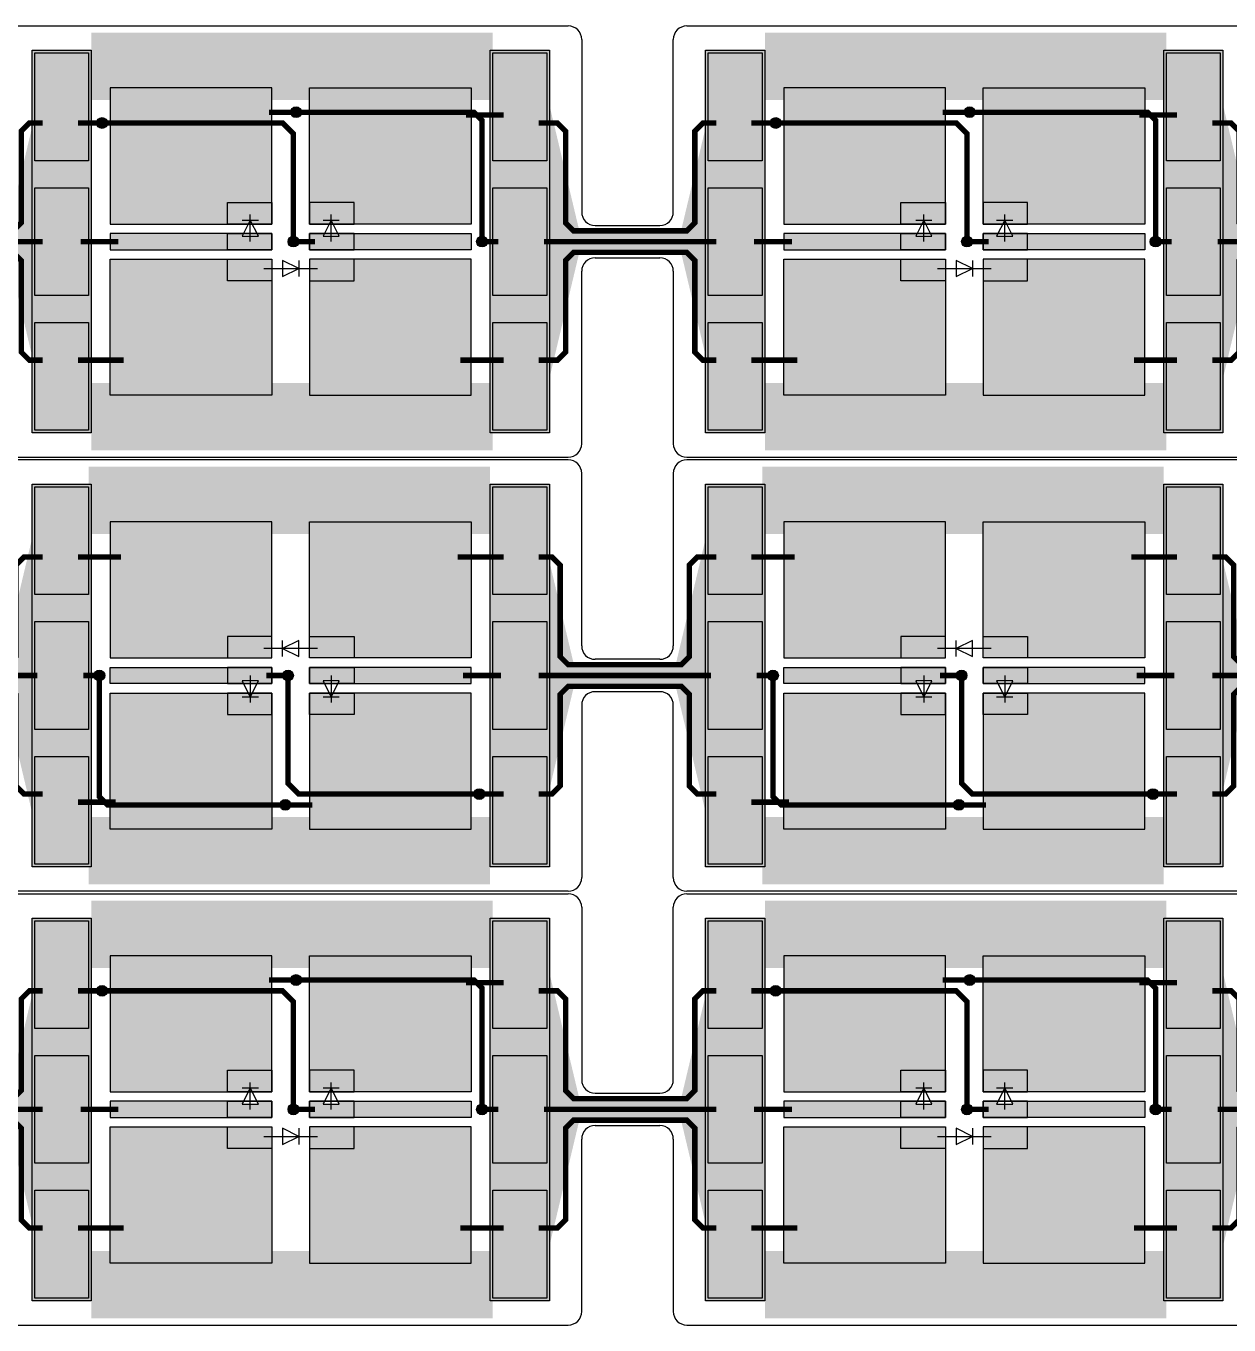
# Model space of a CAD drawing. Extents: x 1822 to 2392, y 725 to 1125.
# Drawn here: x 2167.87 to 2212.53, y 885.5 to 933.7 of the extents above; entities that cross this region are included whole.
import ezdxf

# ---------------------------------------------------------------- set-up
doc = ezdxf.new("R2010")
doc.units = 0
doc.header["$LTSCALE"] = 0.2
for name, color, linetype in [('BS', 1, 'CONTINUOUS'), ('Durchsteiger', 3, 'CONTINUOUS'), ('LED', 7, 'CONTINUOUS'), ('LS', 5, 'CONTINUOUS'), ('Rand', 6, 'CONTINUOUS')]:
    doc.layers.add(name, color=color, linetype=linetype)

msp = doc.modelspace()

# ---------------------------------------------------------------- hatches: boundary and pattern name
at = {"layer": 'BS'}
h = msp.add_hatch(color=256, dxfattribs=at)
h.paths.add_polyline_path([(2170.2, 932.7), (2168.2, 932.7), (2168.2, 928.7), (2170.2, 928.7)])
h.paths.add_polyline_path([(2170.2, 927.7), (2168.2, 927.7), (2168.2, 923.7), (2170.2, 923.7)])
h.paths.add_polyline_path([(2170.2, 922.7), (2168.2, 922.7), (2168.2, 918.7), (2170.2, 918.7)])
h = msp.add_hatch(color=256, dxfattribs=at)
h.paths.add_polyline_path([(2187.2, 932.7), (2185.2, 932.7), (2185.2, 928.7), (2187.2, 928.7)])
h.paths.add_polyline_path([(2187.2, 927.7), (2185.2, 927.7), (2185.2, 923.7), (2187.2, 923.7)])
h.paths.add_polyline_path([(2187.2, 922.7), (2185.2, 922.7), (2185.2, 918.7), (2187.2, 918.7)])
h = msp.add_hatch(color=256, dxfattribs=at)
h.paths.add_polyline_path([(2195.2, 932.7), (2193.2, 932.7), (2193.2, 928.7), (2195.2, 928.7)])
h.paths.add_polyline_path([(2195.2, 927.7), (2193.2, 927.7), (2193.2, 923.7), (2195.2, 923.7)])
h.paths.add_polyline_path([(2195.2, 922.7), (2193.2, 922.7), (2193.2, 918.7), (2195.2, 918.7)])
h = msp.add_hatch(color=256, dxfattribs=at)
h.paths.add_polyline_path([(2212.2, 932.7), (2210.2, 932.7), (2210.2, 928.7), (2212.2, 928.7)])
h.paths.add_polyline_path([(2212.2, 927.7), (2210.2, 927.7), (2210.2, 923.7), (2212.2, 923.7)])
h.paths.add_polyline_path([(2212.2, 922.7), (2210.2, 922.7), (2210.2, 918.7), (2212.2, 918.7)])
h = msp.add_hatch(color=256, dxfattribs=at)
h.paths.add_polyline_path([(2171, 931.4), (2171, 926.35), (2175.35, 926.35), (2175.35, 927.15), (2177, 927.15), (2177, 931.4)])
h.paths.add_polyline_path([(2171, 926), (2171, 925.4), (2175.35, 925.4), (2175.35, 926)])
h.paths.add_polyline_path([(2171, 925.05), (2171, 920), (2177, 920), (2177, 924.25), (2175.35, 924.25), (2175.35, 925.05)])
h.paths.add_polyline_path([(2180.05, 925.05), (2180.05, 924.25), (2178.4, 924.25), (2178.4, 920), (2184.4, 920), (2184.4, 925.05)])
h.paths.add_polyline_path([(2180.05, 926), (2180.05, 925.4), (2184.4, 925.4), (2184.4, 926)])
h.paths.add_polyline_path([(2178.4, 931.4), (2178.4, 927.15), (2180.05, 927.15), (2180.05, 926.35), (2184.4, 926.35), (2184.4, 931.4)])
h.paths.add_polyline_path([(2178.4, 927.15), (2178.4, 926.35), (2179.125, 926.35), (2179.2, 926.5), (2179.275, 926.35), (2180.05, 926.35), (2180.05, 927.15)], flags=17)
h.paths.add_polyline_path([(2178.4, 926), (2178.4, 925.4), (2180.05, 925.4), (2180.05, 926), (2179.45, 926), (2179.5, 925.9), (2178.9, 925.9), (2178.95, 926)])
h.paths.add_polyline_path([(2178.4, 925.05), (2178.4, 924.25), (2180.05, 924.25), (2180.05, 925.05)], flags=17)
h.paths.add_polyline_path([(2175.35, 925.05), (2175.35, 924.25), (2177, 924.25), (2177, 925.05)], flags=16)
h.paths.add_polyline_path([(2175.35, 926), (2175.35, 925.4), (2177, 925.4), (2177, 926), (2176.45, 926), (2176.5, 925.9), (2175.9, 925.9), (2175.95, 926)])
h.paths.add_polyline_path([(2175.35, 927.15), (2175.35, 926.35), (2176.125, 926.35), (2176.2, 926.5), (2176.275, 926.35), (2177, 926.35), (2177, 927.15)], flags=17)
h = msp.add_hatch(color=256, dxfattribs=at)
h.paths.add_polyline_path([(2196, 931.4), (2196, 926.35), (2200.35, 926.35), (2200.35, 927.15), (2202, 927.15), (2202, 931.4)])
h.paths.add_polyline_path([(2196, 926), (2196, 925.4), (2200.35, 925.4), (2200.35, 926)])
h.paths.add_polyline_path([(2196, 925.05), (2196, 920), (2202, 920), (2202, 924.25), (2200.35, 924.25), (2200.35, 925.05)])
h.paths.add_polyline_path([(2205.05, 925.05), (2205.05, 924.25), (2203.4, 924.25), (2203.4, 920), (2209.4, 920), (2209.4, 925.05)])
h.paths.add_polyline_path([(2205.05, 926), (2205.05, 925.4), (2209.4, 925.4), (2209.4, 926)])
h.paths.add_polyline_path([(2203.4, 931.4), (2203.4, 927.15), (2205.05, 927.15), (2205.05, 926.35), (2209.4, 926.35), (2209.4, 931.4)])
h.paths.add_polyline_path([(2203.4, 927.15), (2203.4, 926.35), (2204.125, 926.35), (2204.2, 926.5), (2204.275, 926.35), (2205.05, 926.35), (2205.05, 927.15)], flags=17)
h.paths.add_polyline_path([(2203.4, 926), (2203.4, 925.4), (2205.05, 925.4), (2205.05, 926), (2204.45, 926), (2204.5, 925.9), (2203.9, 925.9), (2203.95, 926)])
h.paths.add_polyline_path([(2203.4, 925.05), (2203.4, 924.25), (2205.05, 924.25), (2205.05, 925.05)], flags=17)
h.paths.add_polyline_path([(2200.35, 925.05), (2200.35, 924.25), (2202, 924.25), (2202, 925.05)], flags=16)
h.paths.add_polyline_path([(2200.35, 926), (2200.35, 925.4), (2202, 925.4), (2202, 926), (2201.45, 926), (2201.5, 925.9), (2200.9, 925.9), (2200.95, 926)])
h.paths.add_polyline_path([(2200.35, 927.15), (2200.35, 926.35), (2201.125, 926.35), (2201.2, 926.5), (2201.275, 926.35), (2202, 926.35), (2202, 927.15)], flags=17)
h = msp.add_hatch(color=256, dxfattribs=at)
h.paths.add_polyline_path([(2168.2, 902.6), (2170.2, 902.6), (2170.2, 906.6), (2168.2, 906.6)])
h.paths.add_polyline_path([(2168.2, 907.6), (2170.2, 907.6), (2170.2, 911.6), (2168.2, 911.6)])
h.paths.add_polyline_path([(2168.2, 912.6), (2170.2, 912.6), (2170.2, 916.6), (2168.2, 916.6)])
h = msp.add_hatch(color=256, dxfattribs=at)
h.paths.add_polyline_path([(2185.2, 902.6), (2187.2, 902.6), (2187.2, 906.6), (2185.2, 906.6)])
h.paths.add_polyline_path([(2185.2, 907.6), (2187.2, 907.6), (2187.2, 911.6), (2185.2, 911.6)])
h.paths.add_polyline_path([(2185.2, 912.6), (2187.2, 912.6), (2187.2, 916.6), (2185.2, 916.6)])
h = msp.add_hatch(color=256, dxfattribs=at)
h.paths.add_polyline_path([(2193.2, 902.6), (2195.2, 902.6), (2195.2, 906.6), (2193.2, 906.6)])
h.paths.add_polyline_path([(2193.2, 907.6), (2195.2, 907.6), (2195.2, 911.6), (2193.2, 911.6)])
h.paths.add_polyline_path([(2193.2, 912.6), (2195.2, 912.6), (2195.2, 916.6), (2193.2, 916.6)])
h = msp.add_hatch(color=256, dxfattribs=at)
h.paths.add_polyline_path([(2210.2, 902.6), (2212.2, 902.6), (2212.2, 906.6), (2210.2, 906.6)])
h.paths.add_polyline_path([(2210.2, 907.6), (2212.2, 907.6), (2212.2, 911.6), (2210.2, 911.6)])
h.paths.add_polyline_path([(2210.2, 912.6), (2212.2, 912.6), (2212.2, 916.6), (2210.2, 916.6)])
h = msp.add_hatch(color=256, dxfattribs=at)
h.paths.add_polyline_path([(2184.4, 903.9), (2184.4, 908.95), (2180.05, 908.95), (2180.05, 908.15), (2178.4, 908.15), (2178.4, 903.9)])
h.paths.add_polyline_path([(2184.4, 909.3), (2184.4, 909.9), (2180.05, 909.9), (2180.05, 909.3)])
h.paths.add_polyline_path([(2184.4, 910.25), (2184.4, 915.3), (2178.4, 915.3), (2178.4, 911.05), (2180.05, 911.05), (2180.05, 910.25)])
h.paths.add_polyline_path([(2175.35, 910.25), (2175.35, 911.05), (2177, 911.05), (2177, 915.3), (2171, 915.3), (2171, 910.25)])
h.paths.add_polyline_path([(2175.35, 909.3), (2175.35, 909.9), (2171, 909.9), (2171, 909.3)])
h.paths.add_polyline_path([(2177, 903.9), (2177, 908.15), (2175.35, 908.15), (2175.35, 908.95), (2171, 908.95), (2171, 903.9)])
h.paths.add_polyline_path([(2177, 908.15), (2177, 908.95), (2176.275, 908.95), (2176.2, 908.8), (2176.125, 908.95), (2175.35, 908.95), (2175.35, 908.15)], flags=17)
h.paths.add_polyline_path([(2177, 909.3), (2177, 909.9), (2175.35, 909.9), (2175.35, 909.3), (2175.95, 909.3), (2175.9, 909.4), (2176.5, 909.4), (2176.45, 909.3)])
h.paths.add_polyline_path([(2177, 910.25), (2177, 911.05), (2175.35, 911.05), (2175.35, 910.25)], flags=17)
h.paths.add_polyline_path([(2180.05, 910.25), (2180.05, 911.05), (2178.4, 911.05), (2178.4, 910.25)], flags=16)
h.paths.add_polyline_path([(2180.05, 909.3), (2180.05, 909.9), (2178.4, 909.9), (2178.4, 909.3), (2178.95, 909.3), (2178.9, 909.4), (2179.5, 909.4), (2179.45, 909.3)])
h.paths.add_polyline_path([(2180.05, 908.15), (2180.05, 908.95), (2179.275, 908.95), (2179.2, 908.8), (2179.125, 908.95), (2178.4, 908.95), (2178.4, 908.15)], flags=17)
h = msp.add_hatch(color=256, dxfattribs=at)
h.paths.add_polyline_path([(2209.4, 903.9), (2209.4, 908.95), (2205.05, 908.95), (2205.05, 908.15), (2203.4, 908.15), (2203.4, 903.9)])
h.paths.add_polyline_path([(2209.4, 909.3), (2209.4, 909.9), (2205.05, 909.9), (2205.05, 909.3)])
h.paths.add_polyline_path([(2209.4, 910.25), (2209.4, 915.3), (2203.4, 915.3), (2203.4, 911.05), (2205.05, 911.05), (2205.05, 910.25)])
h.paths.add_polyline_path([(2200.35, 910.25), (2200.35, 911.05), (2202, 911.05), (2202, 915.3), (2196, 915.3), (2196, 910.25)])
h.paths.add_polyline_path([(2200.35, 909.3), (2200.35, 909.9), (2196, 909.9), (2196, 909.3)])
h.paths.add_polyline_path([(2202, 903.9), (2202, 908.15), (2200.35, 908.15), (2200.35, 908.95), (2196, 908.95), (2196, 903.9)])
h.paths.add_polyline_path([(2202, 908.15), (2202, 908.95), (2201.275, 908.95), (2201.2, 908.8), (2201.125, 908.95), (2200.35, 908.95), (2200.35, 908.15)], flags=17)
h.paths.add_polyline_path([(2202, 909.3), (2202, 909.9), (2200.35, 909.9), (2200.35, 909.3), (2200.95, 909.3), (2200.9, 909.4), (2201.5, 909.4), (2201.45, 909.3)])
h.paths.add_polyline_path([(2202, 910.25), (2202, 911.05), (2200.35, 911.05), (2200.35, 910.25)], flags=17)
h.paths.add_polyline_path([(2205.05, 910.25), (2205.05, 911.05), (2203.4, 911.05), (2203.4, 910.25)], flags=16)
h.paths.add_polyline_path([(2205.05, 909.3), (2205.05, 909.9), (2203.4, 909.9), (2203.4, 909.3), (2203.95, 909.3), (2203.9, 909.4), (2204.5, 909.4), (2204.45, 909.3)])
h.paths.add_polyline_path([(2205.05, 908.15), (2205.05, 908.95), (2204.275, 908.95), (2204.2, 908.8), (2204.125, 908.95), (2203.4, 908.95), (2203.4, 908.15)], flags=17)
h = msp.add_hatch(color=256, dxfattribs=at)
h.paths.add_polyline_path([(2170.2, 900.5), (2168.2, 900.5), (2168.2, 896.5), (2170.2, 896.5)])
h.paths.add_polyline_path([(2170.2, 895.5), (2168.2, 895.5), (2168.2, 891.5), (2170.2, 891.5)])
h.paths.add_polyline_path([(2170.2, 890.5), (2168.2, 890.5), (2168.2, 886.5), (2170.2, 886.5)])
h = msp.add_hatch(color=256, dxfattribs=at)
h.paths.add_polyline_path([(2187.2, 900.5), (2185.2, 900.5), (2185.2, 896.5), (2187.2, 896.5)])
h.paths.add_polyline_path([(2187.2, 895.5), (2185.2, 895.5), (2185.2, 891.5), (2187.2, 891.5)])
h.paths.add_polyline_path([(2187.2, 890.5), (2185.2, 890.5), (2185.2, 886.5), (2187.2, 886.5)])
h = msp.add_hatch(color=256, dxfattribs=at)
h.paths.add_polyline_path([(2195.2, 900.5), (2193.2, 900.5), (2193.2, 896.5), (2195.2, 896.5)])
h.paths.add_polyline_path([(2195.2, 895.5), (2193.2, 895.5), (2193.2, 891.5), (2195.2, 891.5)])
h.paths.add_polyline_path([(2195.2, 890.5), (2193.2, 890.5), (2193.2, 886.5), (2195.2, 886.5)])
h = msp.add_hatch(color=256, dxfattribs=at)
h.paths.add_polyline_path([(2212.2, 900.5), (2210.2, 900.5), (2210.2, 896.5), (2212.2, 896.5)])
h.paths.add_polyline_path([(2212.2, 895.5), (2210.2, 895.5), (2210.2, 891.5), (2212.2, 891.5)])
h.paths.add_polyline_path([(2212.2, 890.5), (2210.2, 890.5), (2210.2, 886.5), (2212.2, 886.5)])
h = msp.add_hatch(color=256, dxfattribs=at)
h.paths.add_polyline_path([(2171, 899.2), (2171, 894.15), (2175.35, 894.15), (2175.35, 894.95), (2177, 894.95), (2177, 899.2)])
h.paths.add_polyline_path([(2171, 893.8), (2171, 893.2), (2175.35, 893.2), (2175.35, 893.8)])
h.paths.add_polyline_path([(2171, 892.85), (2171, 887.8), (2177, 887.8), (2177, 892.05), (2175.35, 892.05), (2175.35, 892.85)])
h.paths.add_polyline_path([(2180.05, 892.85), (2180.05, 892.05), (2178.4, 892.05), (2178.4, 887.8), (2184.4, 887.8), (2184.4, 892.85)])
h.paths.add_polyline_path([(2180.05, 893.8), (2180.05, 893.2), (2184.4, 893.2), (2184.4, 893.8)])
h.paths.add_polyline_path([(2178.4, 899.2), (2178.4, 894.95), (2180.05, 894.95), (2180.05, 894.15), (2184.4, 894.15), (2184.4, 899.2)])
h.paths.add_polyline_path([(2178.4, 894.95), (2178.4, 894.15), (2179.125, 894.15), (2179.2, 894.3), (2179.275, 894.15), (2180.05, 894.15), (2180.05, 894.95)], flags=17)
h.paths.add_polyline_path([(2178.4, 893.8), (2178.4, 893.2), (2180.05, 893.2), (2180.05, 893.8), (2179.45, 893.8), (2179.5, 893.7), (2178.9, 893.7), (2178.95, 893.8)])
h.paths.add_polyline_path([(2178.4, 892.85), (2178.4, 892.05), (2180.05, 892.05), (2180.05, 892.85)], flags=17)
h.paths.add_polyline_path([(2175.35, 892.85), (2175.35, 892.05), (2177, 892.05), (2177, 892.85)], flags=16)
h.paths.add_polyline_path([(2175.35, 893.8), (2175.35, 893.2), (2177, 893.2), (2177, 893.8), (2176.45, 893.8), (2176.5, 893.7), (2175.9, 893.7), (2175.95, 893.8)])
h.paths.add_polyline_path([(2175.35, 894.95), (2175.35, 894.15), (2176.125, 894.15), (2176.2, 894.3), (2176.275, 894.15), (2177, 894.15), (2177, 894.95)], flags=17)
h = msp.add_hatch(color=256, dxfattribs=at)
h.paths.add_polyline_path([(2196, 899.2), (2196, 894.15), (2200.35, 894.15), (2200.35, 894.95), (2202, 894.95), (2202, 899.2)])
h.paths.add_polyline_path([(2196, 893.8), (2196, 893.2), (2200.35, 893.2), (2200.35, 893.8)])
h.paths.add_polyline_path([(2196, 892.85), (2196, 887.8), (2202, 887.8), (2202, 892.05), (2200.35, 892.05), (2200.35, 892.85)])
h.paths.add_polyline_path([(2205.05, 892.85), (2205.05, 892.05), (2203.4, 892.05), (2203.4, 887.8), (2209.4, 887.8), (2209.4, 892.85)])
h.paths.add_polyline_path([(2205.05, 893.8), (2205.05, 893.2), (2209.4, 893.2), (2209.4, 893.8)])
h.paths.add_polyline_path([(2203.4, 899.2), (2203.4, 894.95), (2205.05, 894.95), (2205.05, 894.15), (2209.4, 894.15), (2209.4, 899.2)])
h.paths.add_polyline_path([(2203.4, 894.95), (2203.4, 894.15), (2204.125, 894.15), (2204.2, 894.3), (2204.275, 894.15), (2205.05, 894.15), (2205.05, 894.95)], flags=17)
h.paths.add_polyline_path([(2203.4, 893.8), (2203.4, 893.2), (2205.05, 893.2), (2205.05, 893.8), (2204.45, 893.8), (2204.5, 893.7), (2203.9, 893.7), (2203.95, 893.8)])
h.paths.add_polyline_path([(2203.4, 892.85), (2203.4, 892.05), (2205.05, 892.05), (2205.05, 892.85)], flags=17)
h.paths.add_polyline_path([(2200.35, 892.85), (2200.35, 892.05), (2202, 892.05), (2202, 892.85)], flags=16)
h.paths.add_polyline_path([(2200.35, 893.8), (2200.35, 893.2), (2202, 893.2), (2202, 893.8), (2201.45, 893.8), (2201.5, 893.7), (2200.9, 893.7), (2200.95, 893.8)])
h.paths.add_polyline_path([(2200.35, 894.95), (2200.35, 894.15), (2201.125, 894.15), (2201.2, 894.3), (2201.275, 894.15), (2202, 894.15), (2202, 894.95)], flags=17)
at = {"layer": 'Durchsteiger'}
for points in [[(2170.7, 930.3, 1), (2170.7, 929.9, 1)], [(2177.9, 930.7, 1), (2177.9, 930.3, 1)], [(2195.7, 930.3, 1), (2195.7, 929.9, 1)], [(2202.9, 930.7, 1), (2202.9, 930.3, 1)], [(2177.8, 925.9, 1), (2177.8, 925.5, 1)], [(2184.8, 925.9, 1), (2184.8, 925.5, 1)], [(2202.8, 925.9, 1), (2202.8, 925.5, 1)], [(2209.8, 925.9, 1), (2209.8, 925.5, 1)], [(2170.6, 909.4, 1), (2170.6, 909.8, 1)], [(2177.6, 909.4, 1), (2177.6, 909.8, 1)], [(2195.6, 909.4, 1), (2195.6, 909.8, 1)], [(2202.6, 909.4, 1), (2202.6, 909.8, 1)], [(2184.7, 905, 1), (2184.7, 905.4, 1)], [(2209.7, 905, 1), (2209.7, 905.4, 1)], [(2177.5, 904.6, 1), (2177.5, 905, 1)], [(2202.5, 904.6, 1), (2202.5, 905, 1)], [(2177.9, 898.5, 1), (2177.9, 898.1, 1)], [(2202.9, 898.5, 1), (2202.9, 898.1, 1)], [(2170.7, 898.1, 1), (2170.7, 897.7, 1)], [(2195.7, 898.1, 1), (2195.7, 897.7, 1)], [(2177.8, 893.7, 1), (2177.8, 893.3, 1)], [(2184.8, 893.7, 1), (2184.8, 893.3, 1)], [(2202.8, 893.7, 1), (2202.8, 893.3, 1)], [(2209.8, 893.7, 1), (2209.8, 893.3, 1)]]:
    msp.add_hatch(color=256, dxfattribs=at).paths.add_polyline_path(points)
at = {"layer": 'LS'}
for points in [[(2170.3, 932.8), (2168.1, 932.8), (2168.1, 918.6), (2170.3, 918.6)], [(2187.3, 932.8), (2185.1, 932.8), (2185.1, 918.6), (2187.3, 918.6)], [(2195.3, 932.8), (2193.1, 932.8), (2193.1, 918.6), (2195.3, 918.6)], [(2212.3, 932.8), (2210.1, 932.8), (2210.1, 918.6), (2212.3, 918.6)], [(2170.3, 916.7), (2168.1, 916.7), (2168.1, 902.5), (2170.3, 902.5)], [(2187.3, 916.7), (2185.1, 916.7), (2185.1, 902.5), (2187.3, 902.5)], [(2195.3, 916.7), (2193.1, 916.7), (2193.1, 902.5), (2195.3, 902.5)], [(2212.3, 916.7), (2210.1, 916.7), (2210.1, 902.5), (2212.3, 902.5)], [(2170.3, 900.6), (2168.1, 900.6), (2168.1, 886.4), (2170.3, 886.4)], [(2187.3, 900.6), (2185.1, 900.6), (2185.1, 886.4), (2187.3, 886.4)], [(2195.3, 900.6), (2193.1, 900.6), (2193.1, 886.4), (2195.3, 886.4)], [(2212.3, 900.6), (2210.1, 900.6), (2210.1, 886.4), (2212.3, 886.4)]]:
    msp.add_hatch(color=256, dxfattribs=at).paths.add_polyline_path(points)

# ---------------------------------------------------------------- linework, layer by layer
at = {"layer": 'BS'}
for p, q in [((2177.6, 925.7), (2177.8, 925.7)), ((2177.7, 925.6), (2177.7, 925.8)), ((2202.6, 925.7), (2202.8, 925.7)), ((2202.7, 925.6), (2202.7, 925.8)), ((2177.8, 909.6), (2177.6, 909.6)), ((2177.7, 909.7), (2177.7, 909.5)), ((2202.8, 909.6), (2202.6, 909.6)), ((2202.7, 909.7), (2202.7, 909.5)), ((2177.6, 893.5), (2177.8, 893.5)), ((2177.7, 893.4), (2177.7, 893.6)), ((2202.6, 893.5), (2202.8, 893.5)), ((2202.7, 893.4), (2202.7, 893.6))]:
    msp.add_line(p, q, dxfattribs=at)
for points in [[(2168.2, 928.7), (2168.2, 932.7), (2170.2, 932.7), (2170.2, 928.7)], [(2185.2, 928.7), (2185.2, 932.7), (2187.2, 932.7), (2187.2, 928.7)], [(2193.2, 928.7), (2193.2, 932.7), (2195.2, 932.7), (2195.2, 928.7)], [(2210.2, 928.7), (2210.2, 932.7), (2212.2, 932.7), (2212.2, 928.7)], [(2177, 926.35), (2177, 931.4), (2171, 931.4), (2171, 926.35)], [(2178.4, 926.35), (2178.4, 931.4), (2184.4, 931.4), (2184.4, 926.35)], [(2202, 926.35), (2202, 931.4), (2196, 931.4), (2196, 926.35)], [(2203.4, 926.35), (2203.4, 931.4), (2209.4, 931.4), (2209.4, 926.35)], [(2168.2, 923.7), (2168.2, 927.7), (2170.2, 927.7), (2170.2, 923.7)], [(2185.2, 923.7), (2185.2, 927.7), (2187.2, 927.7), (2187.2, 923.7)], [(2193.2, 923.7), (2193.2, 927.7), (2195.2, 927.7), (2195.2, 923.7)], [(2210.2, 923.7), (2210.2, 927.7), (2212.2, 927.7), (2212.2, 923.7)], [(2175.35, 926.35), (2175.35, 927.15), (2177, 927.15), (2177, 926.35)], [(2180.05, 926.35), (2180.05, 927.15), (2178.4, 927.15), (2178.4, 926.35)], [(2200.35, 926.35), (2200.35, 927.15), (2202, 927.15), (2202, 926.35)], [(2205.05, 926.35), (2205.05, 927.15), (2203.4, 927.15), (2203.4, 926.35)], [(2177, 925.4), (2177, 926), (2171, 926), (2171, 925.4)], [(2175.35, 925.4), (2175.35, 926), (2177, 926), (2177, 925.4)], [(2180.05, 925.4), (2180.05, 926), (2178.4, 926), (2178.4, 925.4)], [(2178.4, 925.4), (2178.4, 926), (2184.4, 926), (2184.4, 925.4)], [(2202, 925.4), (2202, 926), (2196, 926), (2196, 925.4)], [(2200.35, 925.4), (2200.35, 926), (2202, 926), (2202, 925.4)], [(2205.05, 925.4), (2205.05, 926), (2203.4, 926), (2203.4, 925.4)], [(2203.4, 925.4), (2203.4, 926), (2209.4, 926), (2209.4, 925.4)], [(2177, 925.05), (2177, 920), (2171, 920), (2171, 925.05)], [(2175.35, 924.25), (2175.35, 925.05), (2177, 925.05), (2177, 924.25)], [(2180.05, 924.25), (2180.05, 925.05), (2178.4, 925.05), (2178.4, 924.25)], [(2178.4, 925.05), (2178.4, 920), (2184.4, 920), (2184.4, 925.05)], [(2202, 925.05), (2202, 920), (2196, 920), (2196, 925.05)], [(2200.35, 924.25), (2200.35, 925.05), (2202, 925.05), (2202, 924.25)], [(2205.05, 924.25), (2205.05, 925.05), (2203.4, 925.05), (2203.4, 924.25)], [(2203.4, 925.05), (2203.4, 920), (2209.4, 920), (2209.4, 925.05)], [(2168.2, 918.7), (2168.2, 922.7), (2170.2, 922.7), (2170.2, 918.7)], [(2185.2, 918.7), (2185.2, 922.7), (2187.2, 922.7), (2187.2, 918.7)], [(2193.2, 918.7), (2193.2, 922.7), (2195.2, 922.7), (2195.2, 918.7)], [(2210.2, 918.7), (2210.2, 922.7), (2212.2, 922.7), (2212.2, 918.7)], [(2170.2, 916.6), (2170.2, 912.6), (2168.2, 912.6), (2168.2, 916.6)], [(2187.2, 916.6), (2187.2, 912.6), (2185.2, 912.6), (2185.2, 916.6)], [(2195.2, 916.6), (2195.2, 912.6), (2193.2, 912.6), (2193.2, 916.6)], [(2212.2, 916.6), (2212.2, 912.6), (2210.2, 912.6), (2210.2, 916.6)], [(2177, 910.25), (2177, 915.3), (2171, 915.3), (2171, 910.25)], [(2178.4, 910.25), (2178.4, 915.3), (2184.4, 915.3), (2184.4, 910.25)], [(2202, 910.25), (2202, 915.3), (2196, 915.3), (2196, 910.25)], [(2203.4, 910.25), (2203.4, 915.3), (2209.4, 915.3), (2209.4, 910.25)], [(2170.2, 911.6), (2170.2, 907.6), (2168.2, 907.6), (2168.2, 911.6)], [(2187.2, 911.6), (2187.2, 907.6), (2185.2, 907.6), (2185.2, 911.6)], [(2195.2, 911.6), (2195.2, 907.6), (2193.2, 907.6), (2193.2, 911.6)], [(2212.2, 911.6), (2212.2, 907.6), (2210.2, 907.6), (2210.2, 911.6)], [(2175.35, 911.05), (2175.35, 910.25), (2177, 910.25), (2177, 911.05)], [(2180.05, 911.05), (2180.05, 910.25), (2178.4, 910.25), (2178.4, 911.05)], [(2200.35, 911.05), (2200.35, 910.25), (2202, 910.25), (2202, 911.05)], [(2205.05, 911.05), (2205.05, 910.25), (2203.4, 910.25), (2203.4, 911.05)], [(2177, 909.9), (2177, 909.3), (2171, 909.3), (2171, 909.9)], [(2175.35, 909.9), (2175.35, 909.3), (2177, 909.3), (2177, 909.9)], [(2180.05, 909.9), (2180.05, 909.3), (2178.4, 909.3), (2178.4, 909.9)], [(2178.4, 909.9), (2178.4, 909.3), (2184.4, 909.3), (2184.4, 909.9)], [(2202, 909.9), (2202, 909.3), (2196, 909.3), (2196, 909.9)], [(2200.35, 909.9), (2200.35, 909.3), (2202, 909.3), (2202, 909.9)], [(2205.05, 909.9), (2205.05, 909.3), (2203.4, 909.3), (2203.4, 909.9)], [(2203.4, 909.9), (2203.4, 909.3), (2209.4, 909.3), (2209.4, 909.9)], [(2177, 908.95), (2177, 903.9), (2171, 903.9), (2171, 908.95)], [(2175.35, 908.95), (2175.35, 908.15), (2177, 908.15), (2177, 908.95)], [(2180.05, 908.95), (2180.05, 908.15), (2178.4, 908.15), (2178.4, 908.95)], [(2178.4, 908.95), (2178.4, 903.9), (2184.4, 903.9), (2184.4, 908.95)], [(2202, 908.95), (2202, 903.9), (2196, 903.9), (2196, 908.95)], [(2200.35, 908.95), (2200.35, 908.15), (2202, 908.15), (2202, 908.95)], [(2205.05, 908.95), (2205.05, 908.15), (2203.4, 908.15), (2203.4, 908.95)], [(2203.4, 908.95), (2203.4, 903.9), (2209.4, 903.9), (2209.4, 908.95)], [(2170.2, 906.6), (2170.2, 902.6), (2168.2, 902.6), (2168.2, 906.6)], [(2187.2, 906.6), (2187.2, 902.6), (2185.2, 902.6), (2185.2, 906.6)], [(2195.2, 906.6), (2195.2, 902.6), (2193.2, 902.6), (2193.2, 906.6)], [(2212.2, 906.6), (2212.2, 902.6), (2210.2, 902.6), (2210.2, 906.6)], [(2168.2, 896.5), (2168.2, 900.5), (2170.2, 900.5), (2170.2, 896.5)], [(2185.2, 896.5), (2185.2, 900.5), (2187.2, 900.5), (2187.2, 896.5)], [(2193.2, 896.5), (2193.2, 900.5), (2195.2, 900.5), (2195.2, 896.5)], [(2210.2, 896.5), (2210.2, 900.5), (2212.2, 900.5), (2212.2, 896.5)], [(2177, 894.15), (2177, 899.2), (2171, 899.2), (2171, 894.15)], [(2178.4, 894.15), (2178.4, 899.2), (2184.4, 899.2), (2184.4, 894.15)], [(2202, 894.15), (2202, 899.2), (2196, 899.2), (2196, 894.15)], [(2203.4, 894.15), (2203.4, 899.2), (2209.4, 899.2), (2209.4, 894.15)], [(2168.2, 891.5), (2168.2, 895.5), (2170.2, 895.5), (2170.2, 891.5)], [(2185.2, 891.5), (2185.2, 895.5), (2187.2, 895.5), (2187.2, 891.5)], [(2193.2, 891.5), (2193.2, 895.5), (2195.2, 895.5), (2195.2, 891.5)], [(2210.2, 891.5), (2210.2, 895.5), (2212.2, 895.5), (2212.2, 891.5)], [(2175.35, 894.15), (2175.35, 894.95), (2177, 894.95), (2177, 894.15)], [(2180.05, 894.15), (2180.05, 894.95), (2178.4, 894.95), (2178.4, 894.15)], [(2200.35, 894.15), (2200.35, 894.95), (2202, 894.95), (2202, 894.15)], [(2205.05, 894.15), (2205.05, 894.95), (2203.4, 894.95), (2203.4, 894.15)], [(2177, 893.2), (2177, 893.8), (2171, 893.8), (2171, 893.2)], [(2175.35, 893.2), (2175.35, 893.8), (2177, 893.8), (2177, 893.2)], [(2180.05, 893.2), (2180.05, 893.8), (2178.4, 893.8), (2178.4, 893.2)], [(2178.4, 893.2), (2178.4, 893.8), (2184.4, 893.8), (2184.4, 893.2)], [(2202, 893.2), (2202, 893.8), (2196, 893.8), (2196, 893.2)], [(2200.35, 893.2), (2200.35, 893.8), (2202, 893.8), (2202, 893.2)], [(2205.05, 893.2), (2205.05, 893.8), (2203.4, 893.8), (2203.4, 893.2)], [(2203.4, 893.2), (2203.4, 893.8), (2209.4, 893.8), (2209.4, 893.2)], [(2177, 892.85), (2177, 887.8), (2171, 887.8), (2171, 892.85)], [(2175.35, 892.05), (2175.35, 892.85), (2177, 892.85), (2177, 892.05)], [(2180.05, 892.05), (2180.05, 892.85), (2178.4, 892.85), (2178.4, 892.05)], [(2178.4, 892.85), (2178.4, 887.8), (2184.4, 887.8), (2184.4, 892.85)], [(2202, 892.85), (2202, 887.8), (2196, 887.8), (2196, 892.85)], [(2200.35, 892.05), (2200.35, 892.85), (2202, 892.85), (2202, 892.05)], [(2205.05, 892.05), (2205.05, 892.85), (2203.4, 892.85), (2203.4, 892.05)], [(2203.4, 892.85), (2203.4, 887.8), (2209.4, 887.8), (2209.4, 892.85)], [(2168.2, 886.5), (2168.2, 890.5), (2170.2, 890.5), (2170.2, 886.5)], [(2185.2, 886.5), (2185.2, 890.5), (2187.2, 890.5), (2187.2, 886.5)], [(2193.2, 886.5), (2193.2, 890.5), (2195.2, 890.5), (2195.2, 886.5)], [(2210.2, 886.5), (2210.2, 890.5), (2212.2, 890.5), (2212.2, 886.5)]]:
    msp.add_lwpolyline(points, close=True, dxfattribs=at)
at = {"layer": 'BS', "const_width": 0.2}
for points in [[(2176.9, 930.5), (2177.8, 930.5)], [(2184.2, 930.4), (2185.6, 930.4)], [(2201.9, 930.5), (2202.8, 930.5)], [(2209.2, 930.4), (2210.6, 930.4)], [(2165.1, 926.1), (2167.4, 926.1), (2167.7, 926.4), (2167.7, 929.8), (2168, 930.1), (2168.5, 930.1)], [(2170.6, 930.1), (2169.8, 930.1)], [(2186.9, 930.1), (2187.6, 930.1), (2187.9, 929.8), (2187.9, 926.4), (2188.2, 926.1), (2190.1, 926.1)], [(2190.1, 926.1), (2192.4, 926.1), (2192.7, 926.4), (2192.7, 929.8), (2193, 930.1), (2193.5, 930.1)], [(2195.6, 930.1), (2194.8, 930.1)], [(2211.9, 930.1), (2212.6, 930.1), (2212.9, 929.8), (2212.9, 926.4), (2213.2, 926.1), (2215.1, 926.1)], [(2165.1, 925.7), (2168.5, 925.7)], [(2169.9, 925.7), (2171.3, 925.7)], [(2177.9, 925.7), (2178.6, 925.7)], [(2184.9, 925.7), (2185.4, 925.7)], [(2187.1, 925.7), (2190.1, 925.7)], [(2190.1, 925.7), (2193.5, 925.7)], [(2194.9, 925.7), (2196.3, 925.7)], [(2202.9, 925.7), (2203.6, 925.7)], [(2209.9, 925.7), (2210.4, 925.7)], [(2212.1, 925.7), (2215.1, 925.7)], [(2165.1, 925.3), (2167.4, 925.3), (2167.7, 925), (2167.7, 921.6), (2168, 921.3), (2168.5, 921.3)], [(2186.9, 921.3), (2187.6, 921.3), (2187.9, 921.6), (2187.9, 925), (2188.2, 925.3), (2190.1, 925.3)], [(2190.1, 925.3), (2192.4, 925.3), (2192.7, 925), (2192.7, 921.6), (2193, 921.3), (2193.5, 921.3)], [(2211.9, 921.3), (2212.6, 921.3), (2212.9, 921.6), (2212.9, 925), (2213.2, 925.3), (2215.1, 925.3)], [(2169.8, 921.3), (2171.5, 921.3)], [(2184, 921.3), (2185.6, 921.3)], [(2194.8, 921.3), (2196.5, 921.3)], [(2209, 921.3), (2210.6, 921.3)], [(2168.5, 914), (2167.8, 914), (2167.5, 913.7), (2167.5, 910.3), (2167.2, 910), (2165.3, 910)], [(2171.4, 914), (2169.8, 914)], [(2185.6, 914), (2183.9, 914)], [(2190.3, 910), (2188, 910), (2187.7, 910.3), (2187.7, 913.7), (2187.4, 914), (2186.9, 914)], [(2193.5, 914), (2192.8, 914), (2192.5, 913.7), (2192.5, 910.3), (2192.2, 910), (2190.3, 910)], [(2196.4, 914), (2194.8, 914)], [(2210.6, 914), (2208.9, 914)], [(2215.3, 910), (2213, 910), (2212.7, 910.3), (2212.7, 913.7), (2212.4, 914), (2211.9, 914)], [(2168.3, 909.6), (2165.3, 909.6)], [(2170.5, 909.6), (2170, 909.6)], [(2177.5, 909.6), (2176.8, 909.6)], [(2185.5, 909.6), (2184.1, 909.6)], [(2190.3, 909.6), (2186.9, 909.6)], [(2193.3, 909.6), (2190.3, 909.6)], [(2195.5, 909.6), (2195, 909.6)], [(2202.5, 909.6), (2201.8, 909.6)], [(2210.5, 909.6), (2209.1, 909.6)], [(2215.3, 909.6), (2211.9, 909.6)], [(2168.5, 905.2), (2167.8, 905.2), (2167.5, 905.5), (2167.5, 908.9), (2167.2, 909.2), (2165.3, 909.2)], [(2190.3, 909.2), (2188, 909.2), (2187.7, 908.9), (2187.7, 905.5), (2187.4, 905.2), (2186.9, 905.2)], [(2193.5, 905.2), (2192.8, 905.2), (2192.5, 905.5), (2192.5, 908.9), (2192.2, 909.2), (2190.3, 909.2)], [(2215.3, 909.2), (2213, 909.2), (2212.7, 908.9), (2212.7, 905.5), (2212.4, 905.2), (2211.9, 905.2)], [(2184.8, 905.2), (2185.6, 905.2)], [(2209.8, 905.2), (2210.6, 905.2)], [(2171.2, 904.9), (2169.8, 904.9)], [(2178.5, 904.8), (2177.6, 904.8)], [(2196.2, 904.9), (2194.8, 904.9)], [(2203.5, 904.8), (2202.6, 904.8)], [(2165.1, 893.9), (2167.4, 893.9), (2167.7, 894.2), (2167.7, 897.6), (2168, 897.9), (2168.5, 897.9)], [(2170.6, 897.9), (2169.8, 897.9)], [(2176.9, 898.3), (2177.8, 898.3)], [(2184.2, 898.2), (2185.6, 898.2)], [(2186.9, 897.9), (2187.6, 897.9), (2187.9, 897.6), (2187.9, 894.2), (2188.2, 893.9), (2190.1, 893.9)], [(2190.1, 893.9), (2192.4, 893.9), (2192.7, 894.2), (2192.7, 897.6), (2193, 897.9), (2193.5, 897.9)], [(2195.6, 897.9), (2194.8, 897.9)], [(2201.9, 898.3), (2202.8, 898.3)], [(2209.2, 898.2), (2210.6, 898.2)], [(2211.9, 897.9), (2212.6, 897.9), (2212.9, 897.6), (2212.9, 894.2), (2213.2, 893.9), (2215.1, 893.9)], [(2165.1, 893.5), (2168.5, 893.5)], [(2165.1, 893.1), (2167.4, 893.1), (2167.7, 892.8), (2167.7, 889.4), (2168, 889.1), (2168.5, 889.1)], [(2169.9, 893.5), (2171.3, 893.5)], [(2177.9, 893.5), (2178.6, 893.5)], [(2184.9, 893.5), (2185.4, 893.5)], [(2186.9, 889.1), (2187.6, 889.1), (2187.9, 889.4), (2187.9, 892.8), (2188.2, 893.1), (2190.1, 893.1)], [(2187.1, 893.5), (2190.1, 893.5)], [(2190.1, 893.5), (2193.5, 893.5)], [(2190.1, 893.1), (2192.4, 893.1), (2192.7, 892.8), (2192.7, 889.4), (2193, 889.1), (2193.5, 889.1)], [(2194.9, 893.5), (2196.3, 893.5)], [(2202.9, 893.5), (2203.6, 893.5)], [(2209.9, 893.5), (2210.4, 893.5)], [(2211.9, 889.1), (2212.6, 889.1), (2212.9, 889.4), (2212.9, 892.8), (2213.2, 893.1), (2215.1, 893.1)], [(2212.1, 893.5), (2215.1, 893.5)], [(2169.8, 889.1), (2171.5, 889.1)], [(2184, 889.1), (2185.6, 889.1)], [(2194.8, 889.1), (2196.5, 889.1)], [(2209, 889.1), (2210.6, 889.1)]]:
    msp.add_lwpolyline(points, dxfattribs=at)
at = {"layer": 'Durchsteiger'}
for centre in [(2170.7, 930.1), (2177.9, 930.5), (2195.7, 930.1), (2202.9, 930.5), (2177.8, 925.7), (2184.8, 925.7), (2202.8, 925.7), (2209.8, 925.7), (2170.6, 909.6), (2177.6, 909.6), (2195.6, 909.6), (2202.6, 909.6), (2184.7, 905.2), (2209.7, 905.2), (2177.5, 904.8), (2202.5, 904.8), (2177.9, 898.3), (2202.9, 898.3), (2170.7, 897.9), (2195.7, 897.9), (2177.8, 893.5), (2184.8, 893.5), (2202.8, 893.5), (2209.8, 893.5)]:
    msp.add_circle(centre, 0.2, dxfattribs=at)
at = {"layer": 'LED'}
for p, q in [((2176.2, 926.5), (2175.9, 925.9)), ((2175.9, 926.5), (2176.5, 926.5)), ((2176.2, 925.7), (2176.2, 926.7)), ((2176.5, 925.9), (2176.2, 926.5)), ((2179.2, 926.5), (2178.9, 925.9)), ((2178.9, 926.5), (2179.5, 926.5)), ((2179.2, 925.7), (2179.2, 926.7)), ((2179.5, 925.9), (2179.2, 926.5)), ((2201.2, 926.5), (2200.9, 925.9)), ((2200.9, 926.5), (2201.5, 926.5)), ((2201.2, 925.7), (2201.2, 926.7)), ((2201.5, 925.9), (2201.2, 926.5)), ((2204.2, 926.5), (2203.9, 925.9)), ((2203.9, 926.5), (2204.5, 926.5)), ((2204.2, 925.7), (2204.2, 926.7)), ((2204.5, 925.9), (2204.2, 926.5)), ((2175.9, 925.9), (2176.5, 925.9)), ((2178.9, 925.9), (2179.5, 925.9)), ((2200.9, 925.9), (2201.5, 925.9)), ((2203.9, 925.9), (2204.5, 925.9)), ((2177.4, 925), (2177.4, 924.4)), ((2178, 924.7), (2177.4, 925)), ((2178, 925), (2178, 924.4)), ((2202.4, 925), (2202.4, 924.4)), ((2203, 924.7), (2202.4, 925)), ((2203, 925), (2203, 924.4)), ((2176.7, 924.7), (2178.7, 924.7)), ((2177.4, 924.4), (2178, 924.7)), ((2201.7, 924.7), (2203.7, 924.7)), ((2202.4, 924.4), (2203, 924.7)), ((2178.7, 910.6), (2176.7, 910.6)), ((2178, 910.9), (2177.4, 910.6)), ((2177.4, 910.3), (2177.4, 910.9)), ((2177.4, 910.6), (2178, 910.3)), ((2178, 910.3), (2178, 910.9)), ((2203.7, 910.6), (2201.7, 910.6)), ((2203, 910.9), (2202.4, 910.6)), ((2202.4, 910.3), (2202.4, 910.9)), ((2202.4, 910.6), (2203, 910.3)), ((2203, 910.3), (2203, 910.9)), ((2176.2, 909.6), (2176.2, 908.6)), ((2179.2, 909.6), (2179.2, 908.6)), ((2201.2, 909.6), (2201.2, 908.6)), ((2204.2, 909.6), (2204.2, 908.6)), ((2176.5, 909.4), (2175.9, 909.4)), ((2175.9, 909.4), (2176.2, 908.8)), ((2176.2, 908.8), (2176.5, 909.4)), ((2179.5, 909.4), (2178.9, 909.4)), ((2178.9, 909.4), (2179.2, 908.8)), ((2179.2, 908.8), (2179.5, 909.4)), ((2201.5, 909.4), (2200.9, 909.4)), ((2200.9, 909.4), (2201.2, 908.8)), ((2201.2, 908.8), (2201.5, 909.4)), ((2204.5, 909.4), (2203.9, 909.4)), ((2203.9, 909.4), (2204.2, 908.8)), ((2204.2, 908.8), (2204.5, 909.4)), ((2176.5, 908.8), (2175.9, 908.8)), ((2179.5, 908.8), (2178.9, 908.8)), ((2201.5, 908.8), (2200.9, 908.8)), ((2204.5, 908.8), (2203.9, 908.8)), ((2176.2, 894.3), (2175.9, 893.7)), ((2175.9, 894.3), (2176.5, 894.3)), ((2176.2, 893.5), (2176.2, 894.5)), ((2176.5, 893.7), (2176.2, 894.3)), ((2179.2, 894.3), (2178.9, 893.7)), ((2178.9, 894.3), (2179.5, 894.3)), ((2179.2, 893.5), (2179.2, 894.5)), ((2179.5, 893.7), (2179.2, 894.3)), ((2201.2, 894.3), (2200.9, 893.7)), ((2200.9, 894.3), (2201.5, 894.3)), ((2201.2, 893.5), (2201.2, 894.5)), ((2201.5, 893.7), (2201.2, 894.3)), ((2204.2, 894.3), (2203.9, 893.7)), ((2203.9, 894.3), (2204.5, 894.3)), ((2204.2, 893.5), (2204.2, 894.5)), ((2204.5, 893.7), (2204.2, 894.3)), ((2175.9, 893.7), (2176.5, 893.7)), ((2178.9, 893.7), (2179.5, 893.7)), ((2200.9, 893.7), (2201.5, 893.7)), ((2203.9, 893.7), (2204.5, 893.7)), ((2177.4, 892.8), (2177.4, 892.2)), ((2178, 892.5), (2177.4, 892.8)), ((2178, 892.8), (2178, 892.2)), ((2202.4, 892.8), (2202.4, 892.2)), ((2203, 892.5), (2202.4, 892.8)), ((2203, 892.8), (2203, 892.2)), ((2176.7, 892.5), (2178.7, 892.5)), ((2177.4, 892.2), (2178, 892.5)), ((2201.7, 892.5), (2203.7, 892.5)), ((2202.4, 892.2), (2203, 892.5))]:
    msp.add_line(p, q, dxfattribs=at)
at = {"layer": 'LS'}
for points in [[(2163.4, 925.7, 0.9, 11, 0), (2162.2, 925.7, 15, 15, 0)], [(2167.2, 925.7, 0.9, 11, 0), (2168.4, 925.7, 15, 15, 0)], [(2188.4, 925.7, 0.9, 11, 0), (2187.2, 925.7, 15, 15, 0)], [(2192.2, 925.7, 0.9, 11, 0), (2193.4, 925.7, 15, 15, 0)], [(2213.4, 925.7, 0.9, 11, 0), (2212.2, 925.7, 15, 15, 0)], [(2217.2, 925.7, 0.9, 11, 0), (2218.4, 925.7, 15, 15, 0)], [(2163.2, 909.6, 0.9, 11, 0), (2162, 909.6, 15, 15, 0)], [(2167, 909.6, 0.9, 11, 0), (2168.2, 909.6, 15, 15, 0)], [(2188.2, 909.6, 0.9, 11, 0), (2187, 909.6, 15, 15, 0)], [(2192, 909.6, 0.9, 11, 0), (2193.2, 909.6, 15, 15, 0)], [(2213.2, 909.6, 0.9, 11, 0), (2212, 909.6, 15, 15, 0)], [(2217, 909.6, 0.9, 11, 0), (2218.2, 909.6, 15, 15, 0)], [(2163.4, 893.5, 0.9, 11, 0), (2162.2, 893.5, 15, 15, 0)], [(2167.2, 893.5, 0.9, 11, 0), (2168.4, 893.5, 15, 15, 0)], [(2188.4, 893.5, 0.9, 11, 0), (2187.2, 893.5, 15, 15, 0)], [(2192.2, 893.5, 0.9, 11, 0), (2193.4, 893.5, 15, 15, 0)], [(2213.4, 893.5, 0.9, 11, 0), (2212.2, 893.5, 15, 15, 0)], [(2217.2, 893.5, 0.9, 11, 0), (2218.4, 893.5, 15, 15, 0)]]:
    msp.add_lwpolyline(points, format="xyseb", dxfattribs=at)
for points, const_width in [([(2170.3, 932.2), (2185.2, 932.2)], 2.5), ([(2195.3, 932.2), (2210.2, 932.2)], 2.5), ([(2178, 930.5), (2184.5, 930.5), (2184.8, 930.2), (2184.8, 926), (2184.8, 925.8)], 0.2), ([(2203, 930.5), (2209.5, 930.5), (2209.8, 930.2), (2209.8, 926), (2209.8, 925.8)], 0.2), ([(2170.8, 930.1), (2172.9, 930.1), (2177.4, 930.1), (2177.8, 929.7), (2177.8, 925.8)], 0.2), ([(2195.8, 930.1), (2197.9, 930.1), (2202.4, 930.1), (2202.8, 929.7), (2202.8, 925.8)], 0.2), ([(2188.4, 925.7), (2190.1, 925.7)], 0.9), ([(2190.1, 925.7), (2192.2, 925.7)], 0.9), ([(2170.3, 919.2), (2185.2, 919.2)], 2.5), ([(2195.3, 919.2), (2210.2, 919.2)], 2.5), ([(2185.1, 916.1), (2170.2, 916.1)], 2.5), ([(2210.1, 916.1), (2195.2, 916.1)], 2.5), ([(2190.3, 909.6), (2188.2, 909.6)], 0.9), ([(2192, 909.6), (2190.3, 909.6)], 0.9), ([(2177.4, 904.8), (2170.9, 904.8), (2170.6, 905.1), (2170.6, 909.3), (2170.6, 909.5)], 0.2), ([(2184.6, 905.2), (2182.5, 905.2), (2178, 905.2), (2177.6, 905.6), (2177.6, 909.5)], 0.2), ([(2202.4, 904.8), (2195.9, 904.8), (2195.6, 905.1), (2195.6, 909.3), (2195.6, 909.5)], 0.2), ([(2209.6, 905.2), (2207.5, 905.2), (2203, 905.2), (2202.6, 905.6), (2202.6, 909.5)], 0.2), ([(2185.1, 903.1), (2170.2, 903.1)], 2.5), ([(2210.1, 903.1), (2195.2, 903.1)], 2.5), ([(2170.3, 900), (2185.2, 900)], 2.5), ([(2195.3, 900), (2210.2, 900)], 2.5), ([(2170.8, 897.9), (2172.9, 897.9), (2177.4, 897.9), (2177.8, 897.5), (2177.8, 893.6)], 0.2), ([(2178, 898.3), (2184.5, 898.3), (2184.8, 898), (2184.8, 893.8), (2184.8, 893.6)], 0.2), ([(2195.8, 897.9), (2197.9, 897.9), (2202.4, 897.9), (2202.8, 897.5), (2202.8, 893.6)], 0.2), ([(2203, 898.3), (2209.5, 898.3), (2209.8, 898), (2209.8, 893.8), (2209.8, 893.6)], 0.2), ([(2188.4, 893.5), (2190.1, 893.5)], 0.9), ([(2190.1, 893.5), (2192.2, 893.5)], 0.9), ([(2170.3, 887), (2185.2, 887)], 2.5), ([(2195.3, 887), (2210.2, 887)], 2.5)]:
    msp.add_lwpolyline(points, dxfattribs=dict(at, const_width=const_width))
for points in [[(2168.1, 918.6), (2168.1, 932.8), (2170.3, 932.8), (2170.3, 918.6)], [(2185.1, 918.6), (2185.1, 932.8), (2187.3, 932.8), (2187.3, 918.6)], [(2193.1, 918.6), (2193.1, 932.8), (2195.3, 932.8), (2195.3, 918.6)], [(2210.1, 918.6), (2210.1, 932.8), (2212.3, 932.8), (2212.3, 918.6)], [(2170.3, 916.7), (2170.3, 902.5), (2168.1, 902.5), (2168.1, 916.7)], [(2187.3, 916.7), (2187.3, 902.5), (2185.1, 902.5), (2185.1, 916.7)], [(2195.3, 916.7), (2195.3, 902.5), (2193.1, 902.5), (2193.1, 916.7)], [(2212.3, 916.7), (2212.3, 902.5), (2210.1, 902.5), (2210.1, 916.7)], [(2168.1, 886.4), (2168.1, 900.6), (2170.3, 900.6), (2170.3, 886.4)], [(2185.1, 886.4), (2185.1, 900.6), (2187.3, 900.6), (2187.3, 886.4)], [(2193.1, 886.4), (2193.1, 900.6), (2195.3, 900.6), (2195.3, 886.4)], [(2210.1, 886.4), (2210.1, 900.6), (2212.3, 900.6), (2212.3, 886.4)]]:
    msp.add_lwpolyline(points, close=True, dxfattribs=at)
at = {"layer": 'Rand'}
for p, q in [((2167.4, 933.7), (2188, 933.7)), ((2192.4, 933.7), (2213, 933.7)), ((2188.5, 933.2), (2188.5, 926.8)), ((2191.9, 926.8), (2191.9, 933.2)), ((2189, 926.3), (2190.1, 926.3)), ((2189, 926.3), (2190.1, 926.3)), ((2190.1, 926.3), (2191.4, 926.3)), ((2190.1, 926.3), (2191.4, 926.3)), ((2189, 925.1), (2190.1, 925.1)), ((2189, 925.1), (2190.1, 925.1)), ((2190.1, 925.1), (2191.4, 925.1)), ((2190.1, 925.1), (2191.4, 925.1)), ((2188.5, 918.2), (2188.5, 924.6)), ((2191.9, 924.6), (2191.9, 918.2)), ((2167.4, 917.7), (2188, 917.7)), ((2188, 917.6), (2167.4, 917.6)), ((2192.4, 917.7), (2213, 917.7)), ((2213, 917.6), (2192.4, 917.6)), ((2188.5, 910.7), (2188.5, 917.1)), ((2191.9, 917.1), (2191.9, 910.7)), ((2190.3, 910.2), (2189, 910.2)), ((2190.3, 910.2), (2189, 910.2)), ((2191.4, 910.2), (2190.3, 910.2)), ((2191.4, 910.2), (2190.3, 910.2)), ((2190.3, 909), (2189, 909)), ((2190.3, 909), (2189, 909)), ((2191.4, 909), (2190.3, 909)), ((2191.4, 909), (2190.3, 909)), ((2188.5, 908.5), (2188.5, 902.1)), ((2191.9, 902.1), (2191.9, 908.5)), ((2188, 901.6), (2167.4, 901.6)), ((2167.4, 901.5), (2188, 901.5)), ((2213, 901.6), (2192.4, 901.6)), ((2192.4, 901.5), (2213, 901.5)), ((2188.5, 901), (2188.5, 894.6)), ((2191.9, 894.6), (2191.9, 901)), ((2189, 894.1), (2190.1, 894.1)), ((2189, 894.1), (2190.1, 894.1)), ((2190.1, 894.1), (2191.4, 894.1)), ((2190.1, 894.1), (2191.4, 894.1)), ((2189, 892.9), (2190.1, 892.9)), ((2189, 892.9), (2190.1, 892.9)), ((2190.1, 892.9), (2191.4, 892.9)), ((2190.1, 892.9), (2191.4, 892.9)), ((2188.5, 886), (2188.5, 892.4)), ((2191.9, 892.4), (2191.9, 886)), ((2167.4, 885.5), (2188, 885.5)), ((2192.4, 885.5), (2213, 885.5))]:
    msp.add_line(p, q, dxfattribs=at)
for centre, start, end in [((2188, 933.2), 0, 90), ((2192.4, 933.2), 90, 180), ((2189, 926.8), 180, 270), ((2191.4, 926.8), 270, 0), ((2189, 924.6), 90, 180), ((2191.4, 924.6), 0, 90), ((2188, 918.2), 270, 0), ((2192.4, 918.2), 180, 270), ((2188, 917.1), 0, 90), ((2192.4, 917.1), 90, 180), ((2189, 910.7), 180, 270), ((2191.4, 910.7), 270, 0), ((2189, 908.5), 90, 180), ((2191.4, 908.5), 0, 90), ((2188, 902.1), 270, 0), ((2192.4, 902.1), 180, 270), ((2188, 901), 0, 90), ((2192.4, 901), 90, 180), ((2189, 894.6), 180, 270), ((2191.4, 894.6), 270, 0), ((2189, 892.4), 90, 180), ((2191.4, 892.4), 0, 90), ((2188, 886), 270, 0), ((2192.4, 886), 180, 270)]:
    msp.add_arc(centre, 0.5, start, end, dxfattribs=at)

doc.saveas('drawing.dxf')
